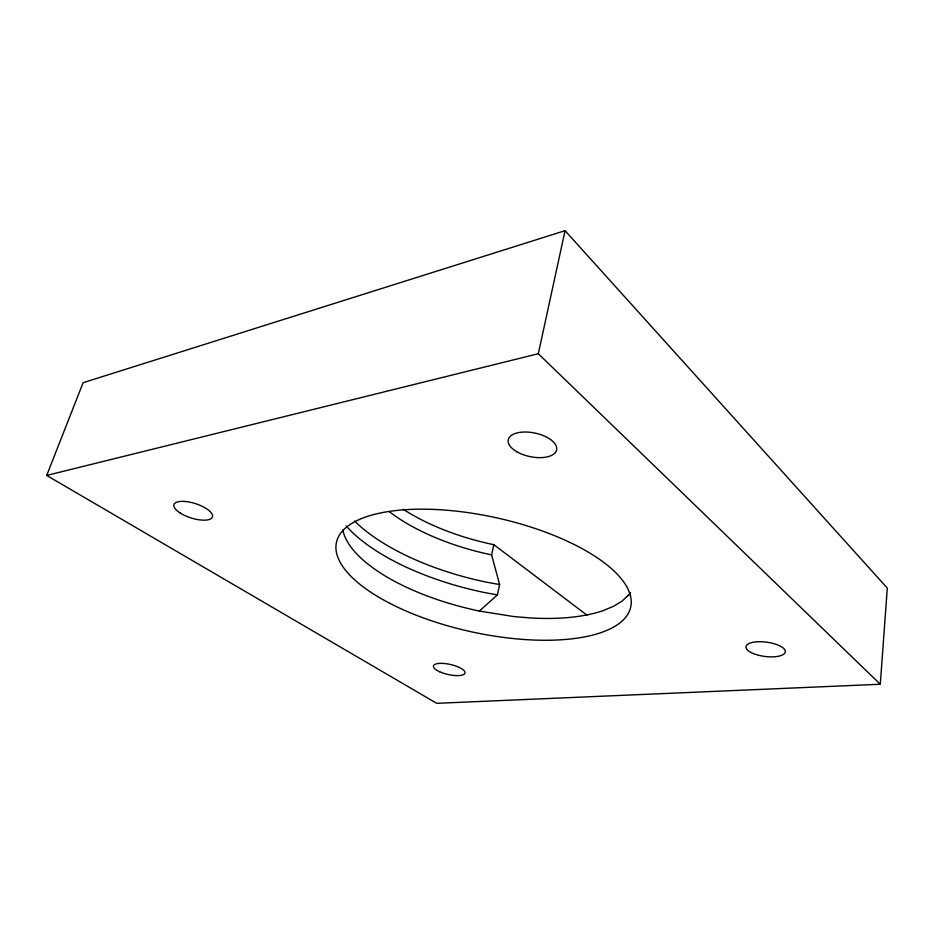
<?xml version="1.0" encoding="UTF-8"?>
<svg xmlns="http://www.w3.org/2000/svg" width="934" height="934" viewBox="0 0 934 934"><rect width="100%" height="100%" fill="white"/><g stroke="black" fill="none" stroke-linecap="round" stroke-linejoin="round"><path stroke-width="1.4" d="M880.283 684.248L887.3 588.093L565.07 230.675L83.114 382.707L46.7 475.429L436.715 703.325L880.283 684.248L538.311 353.729L46.7 475.429M342.836 530.057A149.37 60.406 12.4 0 0 479.329 611.058L497.413 594.9L499.608 584.556L491.611 554.878L493.841 544.685A145.412 66.419 12.4 0 1 403.231 509.275M538.311 353.729L565.07 230.675M627.041 596.499L629.983 593.51M499.608 584.556L486.1 582.092A166.707 72.21 12.4 0 1 354.511 520.974M497.413 594.9L483.847 592.413A167.408 71.147 12.4 0 1 346.105 525.877M479.329 611.058L513.747 616.557L530.629 617.969A149.37 60.406 12.4 0 0 603.037 610.673L613.545 606.306L622.196 601.017L628.804 594.841A149.37 60.406 12.4 0 0 630.508 592.611M493.841 544.685L586.961 615.144M491.611 554.878A146.019 65.532 12.4 0 1 389.093 511.505M389.898 603.364A150.654 58.363 12.4 0 0 629.259 611.513A150.654 58.363 12.4 0 0 431.543 509.345A150.654 58.363 12.4 0 0 389.898 603.364M180.309 513.105A20.209 7.495 17.7 0 0 212.181 517.483A20.209 7.495 17.7 0 0 187.092 501.698A20.209 7.495 17.7 0 0 180.309 513.105M439.68 671.768A16.158 5.149 12.6 0 0 464.922 673.297A16.158 5.149 12.6 0 0 443.113 663.409A16.158 5.149 12.6 0 0 439.68 671.768M516.689 451.671A24.716 12.037 11.8 0 0 556.36 450.818A24.716 12.037 11.8 0 0 524.243 432.022A24.716 12.037 11.8 0 0 516.689 451.671M753.341 653.555A19.859 7.203 7.5 0 0 785.12 652.562A19.859 7.203 7.5 0 0 758.408 641.716A19.859 7.203 7.5 0 0 753.341 653.555"/></g></svg>
